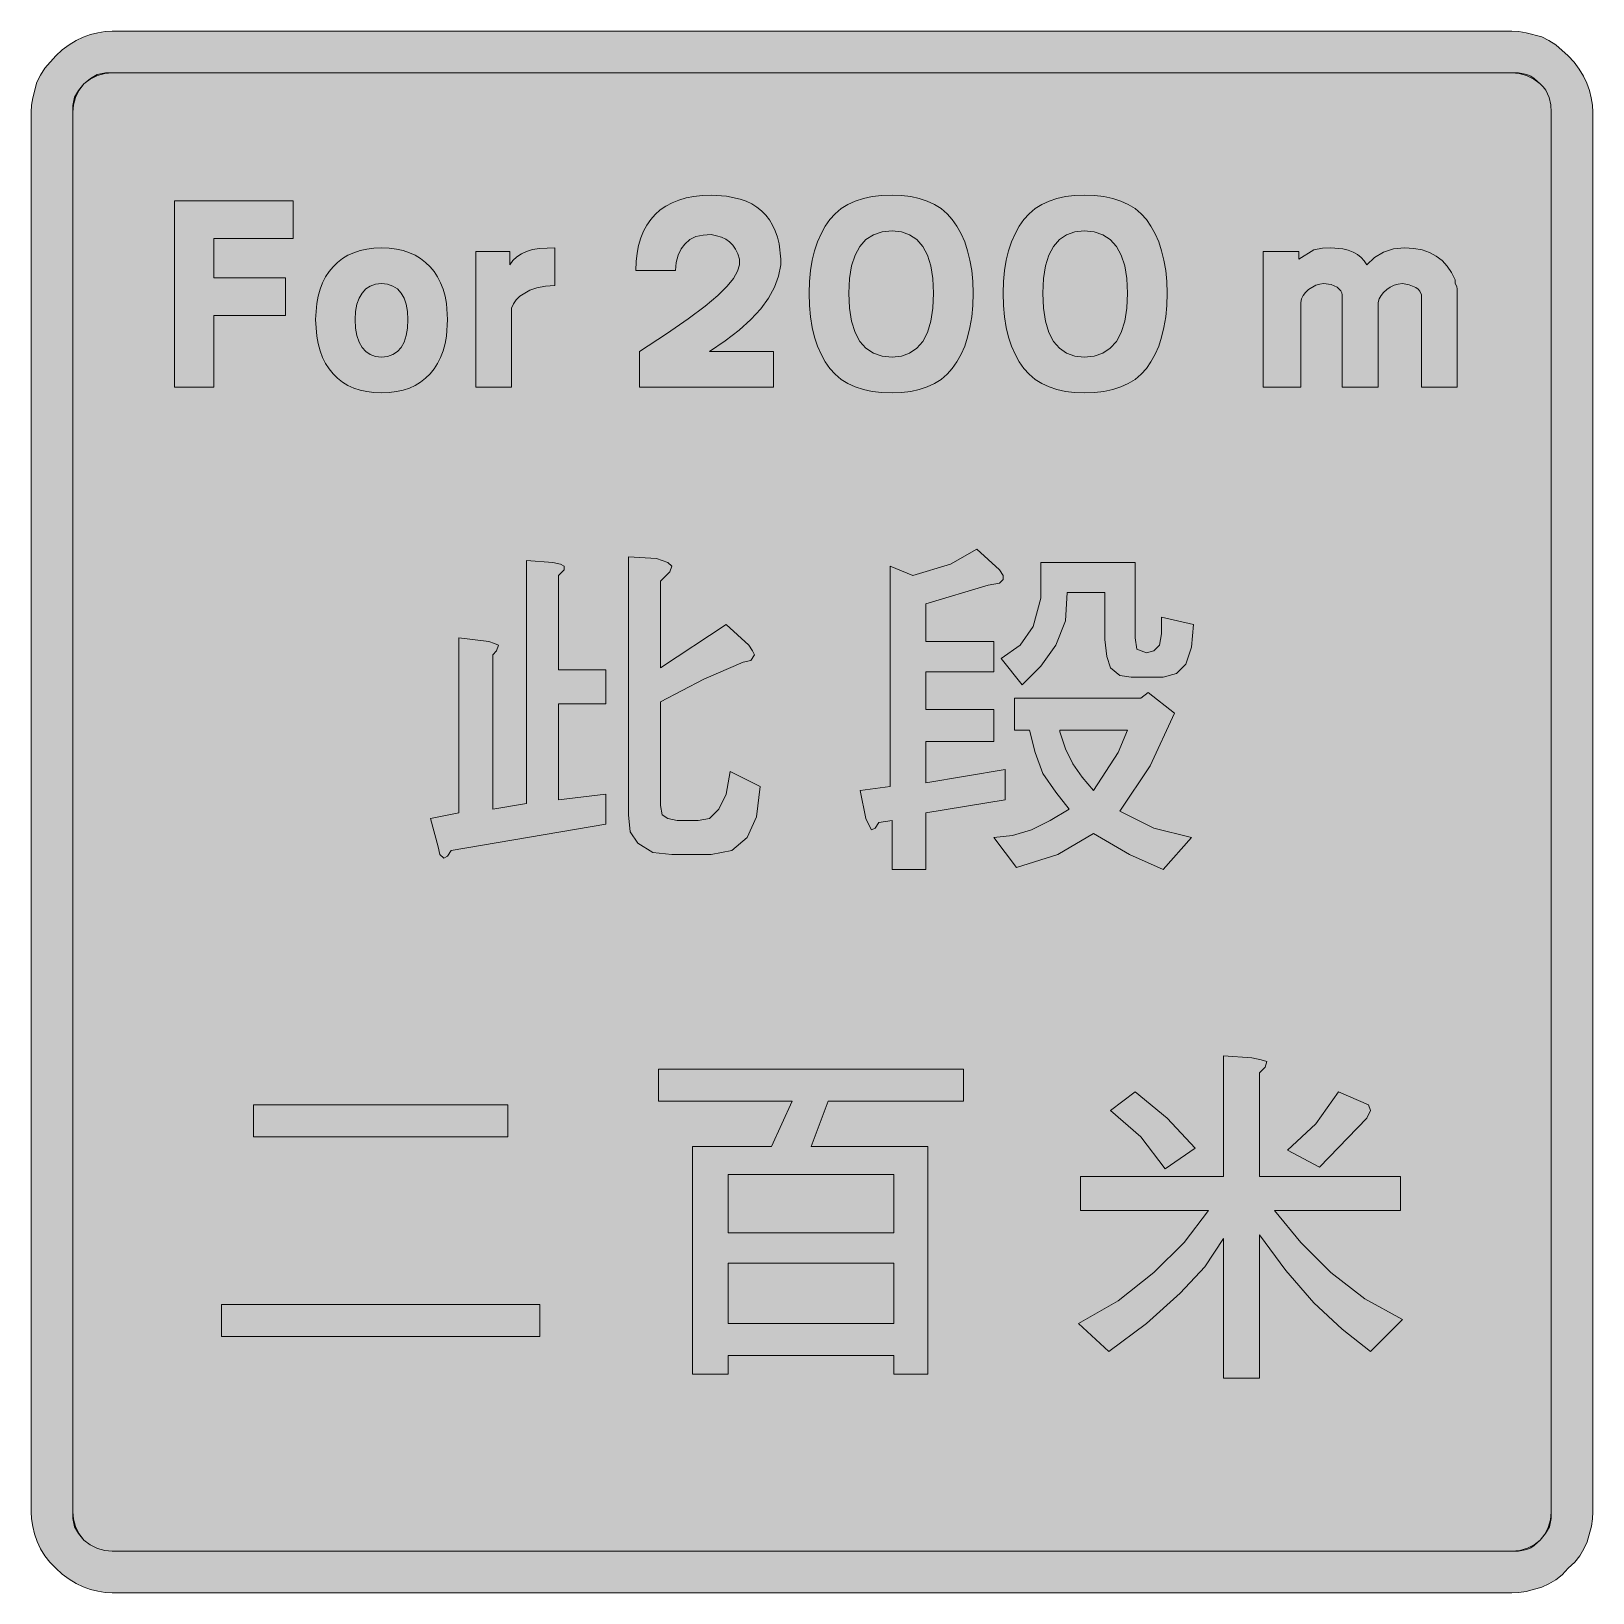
# Model space of a CAD drawing. Header units: metres. Extents: x 160 to 408, y 13 to 261.
import ezdxf

# ---------------------------------------------------------------- set-up
doc = ezdxf.new("R2010")
doc.units = ezdxf.units.M
doc.layers.add('FILL_BLACK_000000', color=7, linetype='Continuous', true_color=0x000000)
doc.layers.add('FILL_WHITE_FFFFFF', color=7, linetype='Continuous', true_color=0xffffff)

msp = doc.modelspace()

# ---------------------------------------------------------------- hatches: boundary and pattern name
at = {"layer": 'FILL_BLACK_000000', "true_color": 0x000000}
h = msp.add_hatch(color=7, dxfattribs=at)
h.dxf.hatch_style = 1
h.paths.add_polyline_path([(159.86, 250.69), (160.53, 253.2), (161.08, 254.32), (161.81, 255.41), (163.53, 257.4), (164.57, 258.34), (165.65, 259.15), (166.77, 259.82), (167.92, 260.36), (169.08, 260.78), (170.24, 261.07), (171.39, 261.24), (172.53, 261.3), (395.43, 261.3), (396.56, 261.24), (397.72, 261.07), (400.23, 260.4), (401.35, 259.85), (402.44, 259.12), (404.43, 257.4), (405.37, 256.36), (406.18, 255.28), (406.85, 254.16), (407.39, 253.01), (407.81, 251.85), (408.1, 250.69), (408.27, 249.54), (408.33, 248.4), (408.33, 25.5), (408.27, 24.37), (408.11, 23.21), (407.43, 20.7), (406.92, 19.58), (406.27, 18.49), (405.45, 17.45), (404.43, 16.5), (403.48, 15.48), (402.44, 14.66), (401.35, 14.01), (400.23, 13.5), (397.72, 12.82), (396.56, 12.66), (395.43, 12.6), (172.53, 12.6), (171.39, 12.66), (170.24, 12.83), (169.08, 13.12), (167.92, 13.54), (166.77, 14.08), (165.65, 14.75), (164.57, 15.56), (163.53, 16.5), (162.59, 17.45), (161.78, 18.5), (161.11, 19.61), (160.57, 20.77), (160.15, 21.97), (159.86, 23.17), (159.69, 24.35), (159.63, 25.5), (159.63, 248.4), (159.69, 249.53), (159.86, 250.69)])
h.paths.add_polyline_path([(397.93, 19.68), (399.01, 20.24), (399.93, 21), (400.69, 21.92), (401.25, 23), (401.61, 24.2), (401.73, 25.5), (401.73, 248.4), (401.66, 249.57), (401.39, 250.76), (400.84, 251.9), (400.44, 252.42), (399.93, 252.9), (398.93, 253.69), (397.79, 254.25), (396.6, 254.59), (395.43, 254.7), (172.53, 254.7), (171.44, 254.66), (170.13, 254.4), (169.08, 253.76), (168.03, 252.9), (167.24, 251.9), (166.68, 250.76), (166.34, 249.57), (166.23, 248.4), (166.23, 25.5), (166.27, 24.41), (166.53, 23.1), (167.17, 22.05), (168.03, 21), (169.03, 20.21), (170.17, 19.65), (171.36, 19.31), (172.53, 19.2), (395.43, 19.2), (396.73, 19.32), (397.93, 19.68)], flags=16)
h = msp.add_hatch(color=7, dxfattribs=at)
h.dxf.hatch_style = 1
h.paths.add_polyline_path([(188.73, 204.6), (182.43, 204.6), (182.43, 234.3), (201.33, 234.3), (201.33, 228.3), (188.73, 228.3), (188.73, 222), (200.13, 222), (200.13, 216), (188.73, 216), (188.73, 204.6)])
h = msp.add_hatch(color=7, dxfattribs=at)
h.dxf.hatch_style = 1
h.paths.add_polyline_path([(277.83, 210.3), (277.83, 204.6), (256.53, 204.6), (256.53, 210.3), (260.81, 213.11), (264.25, 215.49), (266.94, 217.51), (268.98, 219.22), (270.46, 220.68), (271.46, 221.94), (272.09, 223.06), (272.43, 224.1), (272.43, 225), (272.16, 225.84), (271.81, 226.58), (271.38, 227.21), (270.86, 227.74), (270.25, 228.17), (269.56, 228.5), (268.79, 228.74), (267.93, 228.9), (266.64, 228.83), (265.49, 228.6), (264.51, 228.14), (263.73, 227.4), (263.12, 226.62), (262.64, 225.64), (262.34, 224.49), (262.23, 223.2), (255.93, 223.2), (255.98, 224.62), (256.13, 225.96), (256.37, 227.2), (256.71, 228.37), (257.14, 229.44), (257.67, 230.42), (258.29, 231.32), (259.01, 232.12), (259.81, 232.84), (260.71, 233.46), (261.69, 233.99), (262.76, 234.42), (263.93, 234.76), (265.17, 235), (266.51, 235.15), (267.93, 235.2), (270.38, 235.04), (272.53, 234.58), (273.5, 234.22), (274.4, 233.79), (275.21, 233.28), (275.96, 232.69), (276.62, 232.01), (277.21, 231.26), (277.71, 230.42), (278.14, 229.5), (278.49, 228.5), (278.75, 227.42), (279.03, 225), (279.03, 224.4), (279.03, 224.1), (278.66, 222.31), (278.01, 220.55), (277.06, 218.81), (275.81, 217.09), (274.24, 215.38), (272.36, 213.68), (270.16, 211.99), (267.63, 210.3), (277.83, 210.3)])
h = msp.add_hatch(color=7, dxfattribs=at)
h.dxf.hatch_style = 1
h.paths.add_polyline_path([(309.41, 215.83), (309.14, 214.14), (308.77, 212.59), (308.3, 211.16), (307.73, 209.85), (307.07, 208.67), (306.33, 207.6), (305.49, 206.66), (304.53, 205.85), (303.48, 205.18), (302.32, 204.64), (301.06, 204.22), (299.71, 203.93), (298.26, 203.76), (296.73, 203.7), (295.1, 203.76), (293.58, 203.93), (292.17, 204.22), (290.88, 204.64), (289.7, 205.18), (288.63, 205.85), (287.67, 206.66), (286.83, 207.6), (286.09, 208.67), (285.43, 209.85), (284.86, 211.16), (284.39, 212.59), (284.02, 214.14), (283.75, 215.83), (283.59, 217.64), (283.53, 219.6), (283.59, 221.46), (283.75, 223.2), (284.02, 224.83), (284.39, 226.35), (284.86, 227.76), (285.43, 229.05), (286.09, 230.23), (286.83, 231.3), (287.67, 232.24), (288.63, 233.05), (289.7, 233.72), (290.88, 234.26), (292.17, 234.68), (293.58, 234.97), (295.1, 235.14), (296.73, 235.2), (298.26, 235.14), (299.71, 234.97), (301.06, 234.68), (302.32, 234.26), (303.48, 233.72), (304.53, 233.05), (305.49, 232.24), (306.33, 231.3), (307.07, 230.23), (307.73, 229.05), (308.3, 227.76), (308.77, 226.35), (309.14, 224.83), (309.41, 223.2), (309.57, 221.46), (309.63, 219.6), (309.57, 217.64), (309.41, 215.83)])
h.paths.add_polyline_path([(302.89, 223.93), (302.35, 225.63), (301.61, 227.02), (300.66, 228.11), (299.53, 228.88), (298.22, 229.35), (296.73, 229.5), (295.14, 229.35), (293.75, 228.88), (292.57, 228.11), (291.59, 227.02), (290.83, 225.63), (290.28, 223.93), (289.94, 221.92), (289.83, 219.6), (289.94, 217.18), (290.28, 215.1), (290.83, 213.34), (291.59, 211.91), (292.57, 210.81), (293.75, 210.02), (295.14, 209.56), (296.73, 209.4), (298.22, 209.56), (299.53, 210.02), (300.66, 210.81), (301.61, 211.91), (302.35, 213.34), (302.89, 215.1), (303.22, 217.18), (303.33, 219.6), (303.22, 221.92), (302.89, 223.93)], flags=16)
h = msp.add_hatch(color=7, dxfattribs=at)
h.dxf.hatch_style = 1
h.paths.add_polyline_path([(340.31, 215.83), (340.04, 214.14), (339.67, 212.59), (339.2, 211.16), (338.63, 209.85), (337.97, 208.67), (337.23, 207.6), (336.39, 206.66), (335.43, 205.85), (334.36, 205.18), (333.18, 204.64), (331.89, 204.22), (330.48, 203.93), (328.96, 203.76), (327.33, 203.7), (325.8, 203.76), (324.35, 203.93), (323, 204.22), (321.74, 204.64), (320.58, 205.18), (319.53, 205.85), (318.57, 206.66), (317.73, 207.6), (316.99, 208.67), (316.33, 209.85), (315.76, 211.16), (315.29, 212.59), (314.92, 214.14), (314.65, 215.83), (314.49, 217.64), (314.43, 219.6), (314.49, 221.46), (314.65, 223.2), (314.92, 224.83), (315.29, 226.35), (315.76, 227.76), (316.33, 229.05), (316.99, 230.23), (317.73, 231.3), (318.57, 232.24), (319.53, 233.05), (320.58, 233.72), (321.74, 234.26), (323, 234.68), (324.35, 234.97), (325.8, 235.14), (327.33, 235.2), (328.96, 235.14), (330.48, 234.97), (331.89, 234.68), (333.18, 234.26), (334.36, 233.72), (335.43, 233.05), (336.39, 232.24), (337.23, 231.3), (337.97, 230.23), (338.63, 229.05), (339.2, 227.76), (339.67, 226.35), (340.04, 224.83), (340.31, 223.2), (340.47, 221.46), (340.53, 219.6), (340.47, 217.64), (340.31, 215.83)])
h.paths.add_polyline_path([(333.78, 223.93), (333.23, 225.63), (332.47, 227.02), (331.49, 228.11), (330.31, 228.88), (328.92, 229.35), (327.33, 229.5), (325.84, 229.35), (324.53, 228.88), (323.4, 228.11), (322.45, 227.02), (321.71, 225.63), (321.17, 223.93), (320.84, 221.92), (320.73, 219.6), (320.84, 217.18), (321.17, 215.1), (321.71, 213.34), (322.45, 211.91), (323.4, 210.81), (324.53, 210.02), (325.84, 209.56), (327.33, 209.4), (328.92, 209.56), (330.31, 210.02), (331.49, 210.81), (332.47, 211.91), (333.23, 213.34), (333.78, 215.1), (334.12, 217.18), (334.23, 219.6), (334.12, 221.92), (333.78, 223.93)], flags=16)
h = msp.add_hatch(color=7, dxfattribs=at)
h.dxf.hatch_style = 1
h.paths.add_polyline_path([(225.53, 211.54), (225.22, 210.41), (224.82, 209.36), (224.35, 208.4), (223.79, 207.53), (223.16, 206.74), (222.44, 206.04), (221.65, 205.42), (220.79, 204.9), (219.86, 204.47), (218.85, 204.14), (217.78, 203.9), (216.64, 203.75), (215.43, 203.7), (214.22, 203.75), (213.08, 203.9), (212.01, 204.14), (211.01, 204.47), (210.07, 204.9), (209.21, 205.42), (208.42, 206.04), (207.71, 206.74), (207.07, 207.53), (206.51, 208.4), (206.04, 209.36), (205.64, 210.41), (205.33, 211.54), (205.11, 212.74), (204.93, 215.4), (205.11, 217.96), (205.33, 219.13), (205.64, 220.22), (206.04, 221.23), (206.51, 222.17), (207.07, 223.03), (207.71, 223.8), (208.42, 224.49), (209.21, 225.09), (210.07, 225.61), (211.01, 226.03), (212.01, 226.36), (213.08, 226.61), (214.22, 226.75), (215.43, 226.8), (216.64, 226.75), (217.78, 226.61), (218.85, 226.36), (219.86, 226.03), (220.79, 225.61), (221.65, 225.09), (222.44, 224.49), (223.16, 223.8), (223.79, 223.03), (224.35, 222.17), (224.82, 221.23), (225.22, 220.22), (225.53, 219.13), (225.75, 217.96), (225.93, 215.4), (225.75, 212.74), (225.53, 211.54)])
h.paths.add_polyline_path([(219.35, 217.81), (219.01, 218.79), (218.54, 219.6), (217.95, 220.25), (217.23, 220.72), (216.39, 221), (215.43, 221.1), (214.47, 221), (213.63, 220.72), (212.91, 220.25), (212.32, 219.6), (211.85, 218.79), (211.51, 217.81), (211.3, 216.68), (211.23, 215.4), (211.3, 214.02), (211.51, 212.82), (211.85, 211.79), (212.32, 210.94), (212.91, 210.27), (213.63, 209.79), (214.47, 209.5), (215.43, 209.4), (216.39, 209.5), (217.23, 209.79), (217.95, 210.27), (218.54, 210.94), (219.01, 211.79), (219.35, 212.82), (219.56, 214.02), (219.63, 215.4), (219.56, 216.68), (219.35, 217.81)], flags=16)
h = msp.add_hatch(color=7, dxfattribs=at)
h.dxf.hatch_style = 1
h.paths.add_polyline_path([(230.43, 226.2), (235.83, 226.2), (235.83, 224.1), (236.34, 224.77), (236.96, 225.37), (237.69, 225.87), (238.53, 226.2), (239.49, 226.55), (240.56, 226.72), (243.03, 226.8), (243.03, 220.8), (241.52, 220.7), (240.18, 220.42), (239.06, 220.04), (238.23, 219.6), (237.44, 219.1), (236.84, 218.51), (236.42, 217.87), (236.13, 217.2), (236.13, 204.6), (230.43, 204.6), (230.43, 226.2)])
h = msp.add_hatch(color=7, dxfattribs=at)
h.dxf.hatch_style = 1
h.paths.add_polyline_path([(377.36, 221.03), (376.7, 220.84), (376.08, 220.55), (375.52, 220.16), (375.02, 219.71), (374.61, 219.2), (374.31, 218.66), (374.13, 218.1), (374.13, 204.6), (368.43, 204.6), (368.43, 219.3), (368.37, 219.64), (368.21, 219.96), (367.61, 220.54), (366.66, 220.95), (365.43, 221.1), (364.84, 221.03), (364.23, 220.84), (363.07, 220.16), (362.57, 219.71), (362.18, 219.2), (361.92, 218.66), (361.83, 218.1), (361.83, 204.6), (355.83, 204.6), (355.83, 226.2), (361.53, 226.2), (361.53, 225), (363.93, 226.5), (365.28, 226.76), (366.63, 226.8), (368.53, 226.63), (369.38, 226.42), (370.16, 226.12), (370.84, 225.75), (371.44, 225.28), (371.94, 224.73), (372.33, 224.1), (373.56, 225.28), (374.99, 226.12), (376.59, 226.63), (378.33, 226.8), (379.82, 226.72), (381.16, 226.47), (382.34, 226.06), (383.39, 225.49), (384.32, 224.76), (385.12, 223.89), (385.82, 222.87), (386.43, 221.7), (386.43, 221.1), (386.69, 220.65), (386.73, 220.2), (386.73, 219.9), (386.73, 204.6), (381.03, 204.6), (381.03, 219.3), (380.8, 219.9), (380.52, 220.23), (380.13, 220.5), (379.08, 220.91), (378.03, 221.1), (377.36, 221.03)])
h = msp.add_hatch(color=7, dxfattribs=at)
h.dxf.hatch_style = 1
h.paths.add_polyline_path([(227.73, 136.8), (227.73, 164.7), (232.53, 164.1), (233.43, 163.8), (234.03, 163.5), (233.73, 162.6), (233.13, 162), (233.13, 137.4), (238.53, 138.3), (238.53, 177), (242.73, 176.7), (243.93, 176.4), (244.53, 176.1), (244.53, 175.5), (243.63, 174.6), (243.63, 159.6), (251.13, 159.6), (251.13, 154.2), (243.63, 154.2), (243.63, 138.9), (251.13, 139.8), (251.13, 135), (226.53, 130.8), (225.93, 129.9), (225.33, 129.6), (224.73, 130.2), (224.43, 131.4), (223.23, 135.9), (227.73, 136.8)])
h = msp.add_hatch(color=7, dxfattribs=at)
h.dxf.hatch_style = 1
h.paths.add_polyline_path([(259.23, 177.3), (261.03, 176.7), (261.63, 176.1), (261.33, 175.2), (259.83, 173.7), (259.83, 159.9), (270.33, 166.8), (273.93, 163.5), (274.53, 162.6), (274.83, 162), (274.23, 161.1), (273.03, 160.8), (266.73, 158.1), (259.83, 154.5), (259.83, 139.5), (259.83, 138), (260.13, 136.5), (261.03, 135.9), (262.53, 135.6), (265.83, 135.6), (267.63, 135.9), (269.13, 137.4), (270.33, 139.8), (270.93, 143.4), (275.73, 141), (275.13, 136.2), (273.63, 132.9), (271.23, 130.8), (267.93, 130.2), (261.63, 130.2), (258.63, 130.5), (256.23, 132), (255.03, 133.8), (254.73, 136.5), (254.73, 177.6), (259.23, 177.3)])
h = msp.add_hatch(color=7, dxfattribs=at)
h.dxf.hatch_style = 1
h.paths.add_polyline_path([(300.03, 174.6), (306.03, 176.4), (310.23, 178.8), (313.83, 175.5), (314.43, 174.6), (314.43, 174), (313.83, 173.4), (312.03, 173.1), (302.13, 170.1), (302.13, 164.1), (312.93, 164.1), (312.93, 159.3), (302.13, 159.3), (302.13, 153.3), (312.93, 153.3), (312.93, 148.2), (302.13, 148.2), (302.13, 141.6), (314.73, 143.7), (314.73, 138.9), (302.13, 136.8), (302.13, 127.8), (296.73, 127.8), (296.73, 135.6), (294.63, 135.3), (294.03, 134.4), (293.43, 134.1), (293.13, 134.7), (292.53, 135.9), (291.63, 140.4), (296.43, 141), (296.43, 176.1), (300.03, 174.6)])
h = msp.add_hatch(color=7, dxfattribs=at)
h.dxf.hatch_style = 1
h.paths.add_polyline_path([(335.43, 176.7), (335.43, 164.7), (335.73, 162.9), (337.23, 162.3), (338.43, 162.6), (339.33, 163.5), (339.63, 165.3), (339.63, 168), (344.73, 166.8), (344.43, 163.2), (343.53, 160.5), (342.03, 159), (339.93, 158.4), (334.83, 158.4), (333.03, 158.7), (331.53, 159.9), (330.93, 161.7), (330.63, 164.4), (330.63, 171.9), (324.63, 171.9), (324.33, 167.4), (322.83, 163.5), (320.43, 160.2), (317.43, 157.2), (314.13, 161.4), (317.13, 163.5), (319.23, 166.5), (320.43, 171), (320.43, 176.4), (320.43, 176.7), (335.43, 176.7)])
h = msp.add_hatch(color=7, dxfattribs=at)
h.dxf.hatch_style = 1
h.paths.add_polyline_path([(337.53, 156), (341.73, 152.7), (337.83, 144.3), (333.03, 137.1), (338.43, 134.4), (344.43, 132.9), (339.93, 127.8), (334.53, 130.2), (328.83, 133.5), (323.13, 130.2), (316.53, 128.1), (312.93, 132.9), (315.93, 133.2), (318.93, 134.1), (321.93, 135.6), (324.93, 137.4), (322.83, 140.1), (320.73, 143.1), (319.53, 146.4), (318.63, 150), (316.23, 150), (316.23, 155.1), (336.33, 155.1), (337.53, 156)])
h.paths.add_polyline_path([(325.53, 144.6), (327.03, 142.5), (328.83, 140.4), (332.73, 146.4), (334.23, 150), (323.43, 150), (323.43, 149.7), (324.33, 147), (325.53, 144.6)], flags=16)
h = msp.add_hatch(color=7, dxfattribs=at)
h.dxf.hatch_style = 1
h.paths.add_polyline_path([(326.73, 78.9), (349.53, 78.9), (349.53, 98.1), (354.03, 97.8), (355.53, 97.5), (356.43, 97.2), (356.13, 96.3), (355.23, 95.4), (355.23, 78.9), (377.73, 78.9), (377.73, 73.5), (357.63, 73.5), (361.83, 68.4), (366.63, 63.6), (372.03, 59.4), (378.03, 56.1), (372.93, 51), (368.43, 54.6), (363.93, 58.8), (359.43, 63.9), (355.23, 69.6), (355.23, 46.8), (349.53, 46.8), (349.53, 69), (346.53, 64.5), (342.63, 60.3), (337.23, 55.5), (331.23, 51), (326.43, 55.5), (332.73, 59.1), (338.43, 63.6), (343.23, 68.4), (347.13, 73.5), (326.73, 73.5), (326.73, 78.9)])
h = msp.add_hatch(color=7, dxfattribs=at)
h.dxf.hatch_style = 1
h.paths.add_polyline_path([(308.13, 90.9), (286.53, 90.9), (283.83, 83.7), (302.43, 83.7), (302.43, 47.4), (297.03, 47.4), (297.03, 50.4), (270.63, 50.4), (270.63, 47.4), (264.93, 47.4), (264.93, 83.7), (277.53, 83.7), (280.83, 90.9), (259.53, 90.9), (259.53, 96), (308.13, 96), (308.13, 90.9)])
h.paths.add_polyline_path([(270.63, 79.2), (270.63, 69.9), (297.03, 69.9), (297.03, 79.2), (270.63, 79.2)], flags=16)
h.paths.add_polyline_path([(297.03, 65.1), (270.63, 65.1), (270.63, 55.5), (297.03, 55.5), (297.03, 65.1)], flags=16)
h = msp.add_hatch(color=7, dxfattribs=at)
h.dxf.hatch_style = 1
h.paths.add_polyline_path([(340.53, 88.2), (345.03, 83.4), (340.23, 80.1), (336.33, 85.2), (331.53, 89.4), (335.43, 92.4), (340.53, 88.2)])
h = msp.add_hatch(color=7, dxfattribs=at)
h.dxf.hatch_style = 1
h.paths.add_polyline_path([(364.23, 87.3), (367.83, 92.4), (372.63, 90.3), (372.93, 89.4), (372.33, 88.2), (364.83, 80.4), (359.73, 83.1), (364.23, 87.3)])
h = msp.add_hatch(color=7, dxfattribs=at)
h.dxf.hatch_style = 1
h.paths.add_polyline_path([(235.53, 90.3), (235.53, 85.2), (195.03, 85.2), (195.03, 90.3), (235.53, 90.3)])
h = msp.add_hatch(color=7, dxfattribs=at)
h.dxf.hatch_style = 1
h.paths.add_polyline_path([(240.63, 58.5), (240.63, 53.4), (189.93, 53.4), (189.93, 58.5), (240.63, 58.5)])
at = {"layer": 'FILL_WHITE_FFFFFF', "true_color": 0xffffff}
h = msp.add_hatch(color=7, dxfattribs=at)
h.dxf.hatch_style = 1
h.paths.add_polyline_path([(171.36, 19.31), (170.17, 19.65), (169.03, 20.21), (168.03, 21), (167.24, 22), (166.68, 23.14), (166.34, 24.33), (166.23, 25.5), (166.23, 248.4), (166.27, 249.49), (166.53, 250.8), (167.17, 251.85), (168.03, 252.9), (169.03, 253.69), (170.17, 254.25), (171.36, 254.59), (172.53, 254.7), (395.43, 254.7), (396.52, 254.66), (397.83, 254.4), (398.45, 254.12), (398.99, 253.76), (399.93, 252.9), (400.44, 252.42), (400.84, 251.9), (401.39, 250.76), (401.66, 249.57), (401.73, 248.4), (401.73, 25.5), (401.69, 24.41), (401.43, 23.1), (400.79, 22.05), (399.93, 21), (398.99, 20.14), (398.45, 19.78), (397.83, 19.5), (396.52, 19.24), (395.43, 19.2), (172.53, 19.2), (171.36, 19.31)])

# ---------------------------------------------------------------- linework, layer by layer
at = {"layer": 'FILL_BLACK_000000', "lineweight": 0, "true_color": 0x000000}
for points in [[(159.86, 250.69), (160.53, 253.2), (161.08, 254.32), (161.81, 255.41), (163.53, 257.4), (164.57, 258.34), (165.65, 259.15), (166.77, 259.82), (167.92, 260.36), (169.08, 260.78), (170.24, 261.07), (171.39, 261.24), (172.53, 261.3), (395.43, 261.3), (396.56, 261.24), (397.72, 261.07), (400.23, 260.4), (401.35, 259.85), (402.44, 259.12), (404.43, 257.4), (405.37, 256.36), (406.18, 255.28), (406.85, 254.16), (407.39, 253.01), (407.81, 251.85), (408.1, 250.69), (408.27, 249.54), (408.33, 248.4), (408.33, 25.5), (408.27, 24.37), (408.11, 23.21), (407.43, 20.7), (406.92, 19.58), (406.27, 18.49), (405.45, 17.45), (404.43, 16.5), (403.48, 15.48), (402.44, 14.66), (401.35, 14.01), (400.23, 13.5), (397.72, 12.82), (396.56, 12.66), (395.43, 12.6), (172.53, 12.6), (171.39, 12.66), (170.24, 12.83), (169.08, 13.12), (167.92, 13.54), (166.77, 14.08), (165.65, 14.75), (164.57, 15.56), (163.53, 16.5), (162.59, 17.45), (161.78, 18.5), (161.11, 19.61), (160.57, 20.77), (160.15, 21.97), (159.86, 23.17), (159.69, 24.35), (159.63, 25.5), (159.63, 248.4), (159.69, 249.53)], [(397.93, 19.68), (399.01, 20.24), (399.93, 21), (400.69, 21.92), (401.25, 23), (401.61, 24.2), (401.73, 25.5), (401.73, 248.4), (401.66, 249.57), (401.39, 250.76), (400.84, 251.9), (400.44, 252.42), (399.93, 252.9), (398.93, 253.69), (397.79, 254.25), (396.6, 254.59), (395.43, 254.7), (172.53, 254.7), (171.44, 254.66), (170.13, 254.4), (169.08, 253.76), (168.03, 252.9), (167.24, 251.9), (166.68, 250.76), (166.34, 249.57), (166.23, 248.4), (166.23, 25.5), (166.27, 24.41), (166.53, 23.1), (167.17, 22.05), (168.03, 21), (169.03, 20.21), (170.17, 19.65), (171.36, 19.31), (172.53, 19.2), (395.43, 19.2), (396.73, 19.32)], [(188.73, 204.6), (182.43, 204.6), (182.43, 234.3), (201.33, 234.3), (201.33, 228.3), (188.73, 228.3), (188.73, 222), (200.13, 222), (200.13, 216), (188.73, 216)], [(277.83, 210.3), (277.83, 204.6), (256.53, 204.6), (256.53, 210.3), (260.81, 213.11), (264.25, 215.49), (266.94, 217.51), (268.98, 219.22), (270.46, 220.68), (271.46, 221.94), (272.09, 223.06), (272.43, 224.1), (272.43, 225), (272.16, 225.84), (271.81, 226.58), (271.38, 227.21), (270.86, 227.74), (270.25, 228.17), (269.56, 228.5), (268.79, 228.74), (267.93, 228.9), (266.64, 228.83), (265.49, 228.6), (264.51, 228.14), (263.73, 227.4), (263.12, 226.62), (262.64, 225.64), (262.34, 224.49), (262.23, 223.2), (255.93, 223.2), (255.98, 224.62), (256.13, 225.96), (256.37, 227.2), (256.71, 228.37), (257.14, 229.44), (257.67, 230.42), (258.29, 231.32), (259.01, 232.12), (259.81, 232.84), (260.71, 233.46), (261.69, 233.99), (262.76, 234.42), (263.93, 234.76), (265.17, 235), (266.51, 235.15), (267.93, 235.2), (270.38, 235.04), (272.53, 234.58), (273.5, 234.22), (274.4, 233.79), (275.21, 233.28), (275.96, 232.69), (276.62, 232.01), (277.21, 231.26), (277.71, 230.42), (278.14, 229.5), (278.49, 228.5), (278.75, 227.42), (279.03, 225), (279.03, 224.4), (279.03, 224.1), (278.66, 222.31), (278.01, 220.55), (277.06, 218.81), (275.81, 217.09), (274.24, 215.38), (272.36, 213.68), (270.16, 211.99), (267.63, 210.3)], [(309.41, 215.83), (309.14, 214.14), (308.77, 212.59), (308.3, 211.16), (307.73, 209.85), (307.07, 208.67), (306.33, 207.6), (305.49, 206.66), (304.53, 205.85), (303.48, 205.18), (302.32, 204.64), (301.06, 204.22), (299.71, 203.93), (298.26, 203.76), (296.73, 203.7), (295.1, 203.76), (293.58, 203.93), (292.17, 204.22), (290.88, 204.64), (289.7, 205.18), (288.63, 205.85), (287.67, 206.66), (286.83, 207.6), (286.09, 208.67), (285.43, 209.85), (284.86, 211.16), (284.39, 212.59), (284.02, 214.14), (283.75, 215.83), (283.59, 217.64), (283.53, 219.6), (283.59, 221.46), (283.75, 223.2), (284.02, 224.83), (284.39, 226.35), (284.86, 227.76), (285.43, 229.05), (286.09, 230.23), (286.83, 231.3), (287.67, 232.24), (288.63, 233.05), (289.7, 233.72), (290.88, 234.26), (292.17, 234.68), (293.58, 234.97), (295.1, 235.14), (296.73, 235.2), (298.26, 235.14), (299.71, 234.97), (301.06, 234.68), (302.32, 234.26), (303.48, 233.72), (304.53, 233.05), (305.49, 232.24), (306.33, 231.3), (307.07, 230.23), (307.73, 229.05), (308.3, 227.76), (308.77, 226.35), (309.14, 224.83), (309.41, 223.2), (309.57, 221.46), (309.63, 219.6), (309.57, 217.64)], [(340.31, 215.83), (340.04, 214.14), (339.67, 212.59), (339.2, 211.16), (338.63, 209.85), (337.97, 208.67), (337.23, 207.6), (336.39, 206.66), (335.43, 205.85), (334.36, 205.18), (333.18, 204.64), (331.89, 204.22), (330.48, 203.93), (328.96, 203.76), (327.33, 203.7), (325.8, 203.76), (324.35, 203.93), (323, 204.22), (321.74, 204.64), (320.58, 205.18), (319.53, 205.85), (318.57, 206.66), (317.73, 207.6), (316.99, 208.67), (316.33, 209.85), (315.76, 211.16), (315.29, 212.59), (314.92, 214.14), (314.65, 215.83), (314.49, 217.64), (314.43, 219.6), (314.49, 221.46), (314.65, 223.2), (314.92, 224.83), (315.29, 226.35), (315.76, 227.76), (316.33, 229.05), (316.99, 230.23), (317.73, 231.3), (318.57, 232.24), (319.53, 233.05), (320.58, 233.72), (321.74, 234.26), (323, 234.68), (324.35, 234.97), (325.8, 235.14), (327.33, 235.2), (328.96, 235.14), (330.48, 234.97), (331.89, 234.68), (333.18, 234.26), (334.36, 233.72), (335.43, 233.05), (336.39, 232.24), (337.23, 231.3), (337.97, 230.23), (338.63, 229.05), (339.2, 227.76), (339.67, 226.35), (340.04, 224.83), (340.31, 223.2), (340.47, 221.46), (340.53, 219.6), (340.47, 217.64)], [(302.89, 223.93), (302.35, 225.63), (301.61, 227.02), (300.66, 228.11), (299.53, 228.88), (298.22, 229.35), (296.73, 229.5), (295.14, 229.35), (293.75, 228.88), (292.57, 228.11), (291.59, 227.02), (290.83, 225.63), (290.28, 223.93), (289.94, 221.92), (289.83, 219.6), (289.94, 217.18), (290.28, 215.1), (290.83, 213.34), (291.59, 211.91), (292.57, 210.81), (293.75, 210.02), (295.14, 209.56), (296.73, 209.4), (298.22, 209.56), (299.53, 210.02), (300.66, 210.81), (301.61, 211.91), (302.35, 213.34), (302.89, 215.1), (303.22, 217.18), (303.33, 219.6), (303.22, 221.92)], [(333.78, 223.93), (333.23, 225.63), (332.47, 227.02), (331.49, 228.11), (330.31, 228.88), (328.92, 229.35), (327.33, 229.5), (325.84, 229.35), (324.53, 228.88), (323.4, 228.11), (322.45, 227.02), (321.71, 225.63), (321.17, 223.93), (320.84, 221.92), (320.73, 219.6), (320.84, 217.18), (321.17, 215.1), (321.71, 213.34), (322.45, 211.91), (323.4, 210.81), (324.53, 210.02), (325.84, 209.56), (327.33, 209.4), (328.92, 209.56), (330.31, 210.02), (331.49, 210.81), (332.47, 211.91), (333.23, 213.34), (333.78, 215.1), (334.12, 217.18), (334.23, 219.6), (334.12, 221.92)], [(225.53, 211.54), (225.22, 210.41), (224.82, 209.36), (224.35, 208.4), (223.79, 207.53), (223.16, 206.74), (222.44, 206.04), (221.65, 205.42), (220.79, 204.9), (219.86, 204.47), (218.85, 204.14), (217.78, 203.9), (216.64, 203.75), (215.43, 203.7), (214.22, 203.75), (213.08, 203.9), (212.01, 204.14), (211.01, 204.47), (210.07, 204.9), (209.21, 205.42), (208.42, 206.04), (207.71, 206.74), (207.07, 207.53), (206.51, 208.4), (206.04, 209.36), (205.64, 210.41), (205.33, 211.54), (205.11, 212.74), (204.93, 215.4), (205.11, 217.96), (205.33, 219.13), (205.64, 220.22), (206.04, 221.23), (206.51, 222.17), (207.07, 223.03), (207.71, 223.8), (208.42, 224.49), (209.21, 225.09), (210.07, 225.61), (211.01, 226.03), (212.01, 226.36), (213.08, 226.61), (214.22, 226.75), (215.43, 226.8), (216.64, 226.75), (217.78, 226.61), (218.85, 226.36), (219.86, 226.03), (220.79, 225.61), (221.65, 225.09), (222.44, 224.49), (223.16, 223.8), (223.79, 223.03), (224.35, 222.17), (224.82, 221.23), (225.22, 220.22), (225.53, 219.13), (225.75, 217.96), (225.93, 215.4), (225.75, 212.74)], [(230.43, 226.2), (235.83, 226.2), (235.83, 224.1), (236.34, 224.77), (236.96, 225.37), (237.69, 225.87), (238.53, 226.2), (239.49, 226.55), (240.56, 226.72), (243.03, 226.8), (243.03, 220.8), (241.52, 220.7), (240.18, 220.42), (239.06, 220.04), (238.23, 219.6), (237.44, 219.1), (236.84, 218.51), (236.42, 217.87), (236.13, 217.2), (236.13, 204.6), (230.43, 204.6)], [(377.36, 221.03), (376.7, 220.84), (376.08, 220.55), (375.52, 220.16), (375.02, 219.71), (374.61, 219.2), (374.31, 218.66), (374.13, 218.1), (374.13, 204.6), (368.43, 204.6), (368.43, 219.3), (368.37, 219.64), (368.21, 219.96), (367.61, 220.54), (366.66, 220.95), (365.43, 221.1), (364.84, 221.03), (364.23, 220.84), (363.07, 220.16), (362.57, 219.71), (362.18, 219.2), (361.92, 218.66), (361.83, 218.1), (361.83, 204.6), (355.83, 204.6), (355.83, 226.2), (361.53, 226.2), (361.53, 225), (363.93, 226.5), (365.28, 226.76), (366.63, 226.8), (368.53, 226.63), (369.38, 226.42), (370.16, 226.12), (370.84, 225.75), (371.44, 225.28), (371.94, 224.73), (372.33, 224.1), (373.56, 225.28), (374.99, 226.12), (376.59, 226.63), (378.33, 226.8), (379.82, 226.72), (381.16, 226.47), (382.34, 226.06), (383.39, 225.49), (384.32, 224.76), (385.12, 223.89), (385.82, 222.87), (386.43, 221.7), (386.43, 221.1), (386.69, 220.65), (386.73, 220.2), (386.73, 219.9), (386.73, 204.6), (381.03, 204.6), (381.03, 219.3), (380.8, 219.9), (380.52, 220.23), (380.13, 220.5), (379.08, 220.91), (378.03, 221.1)], [(219.35, 217.81), (219.01, 218.79), (218.54, 219.6), (217.95, 220.25), (217.23, 220.72), (216.39, 221), (215.43, 221.1), (214.47, 221), (213.63, 220.72), (212.91, 220.25), (212.32, 219.6), (211.85, 218.79), (211.51, 217.81), (211.3, 216.68), (211.23, 215.4), (211.3, 214.02), (211.51, 212.82), (211.85, 211.79), (212.32, 210.94), (212.91, 210.27), (213.63, 209.79), (214.47, 209.5), (215.43, 209.4), (216.39, 209.5), (217.23, 209.79), (217.95, 210.27), (218.54, 210.94), (219.01, 211.79), (219.35, 212.82), (219.56, 214.02), (219.63, 215.4), (219.56, 216.68)], [(227.73, 136.8), (227.73, 164.7), (232.53, 164.1), (233.43, 163.8), (234.03, 163.5), (233.73, 162.6), (233.13, 162), (233.13, 137.4), (238.53, 138.3), (238.53, 177), (242.73, 176.7), (243.93, 176.4), (244.53, 176.1), (244.53, 175.5), (243.63, 174.6), (243.63, 159.6), (251.13, 159.6), (251.13, 154.2), (243.63, 154.2), (243.63, 138.9), (251.13, 139.8), (251.13, 135), (226.53, 130.8), (225.93, 129.9), (225.33, 129.6), (224.73, 130.2), (224.43, 131.4), (223.23, 135.9)], [(259.23, 177.3), (261.03, 176.7), (261.63, 176.1), (261.33, 175.2), (259.83, 173.7), (259.83, 159.9), (270.33, 166.8), (273.93, 163.5), (274.53, 162.6), (274.83, 162), (274.23, 161.1), (273.03, 160.8), (266.73, 158.1), (259.83, 154.5), (259.83, 139.5), (259.83, 138), (260.13, 136.5), (261.03, 135.9), (262.53, 135.6), (265.83, 135.6), (267.63, 135.9), (269.13, 137.4), (270.33, 139.8), (270.93, 143.4), (275.73, 141), (275.13, 136.2), (273.63, 132.9), (271.23, 130.8), (267.93, 130.2), (261.63, 130.2), (258.63, 130.5), (256.23, 132), (255.03, 133.8), (254.73, 136.5), (254.73, 177.6)], [(300.03, 174.6), (306.03, 176.4), (310.23, 178.8), (313.83, 175.5), (314.43, 174.6), (314.43, 174), (313.83, 173.4), (312.03, 173.1), (302.13, 170.1), (302.13, 164.1), (312.93, 164.1), (312.93, 159.3), (302.13, 159.3), (302.13, 153.3), (312.93, 153.3), (312.93, 148.2), (302.13, 148.2), (302.13, 141.6), (314.73, 143.7), (314.73, 138.9), (302.13, 136.8), (302.13, 127.8), (296.73, 127.8), (296.73, 135.6), (294.63, 135.3), (294.03, 134.4), (293.43, 134.1), (293.13, 134.7), (292.53, 135.9), (291.63, 140.4), (296.43, 141), (296.43, 176.1)], [(335.43, 176.7), (335.43, 164.7), (335.73, 162.9), (337.23, 162.3), (338.43, 162.6), (339.33, 163.5), (339.63, 165.3), (339.63, 168), (344.73, 166.8), (344.43, 163.2), (343.53, 160.5), (342.03, 159), (339.93, 158.4), (334.83, 158.4), (333.03, 158.7), (331.53, 159.9), (330.93, 161.7), (330.63, 164.4), (330.63, 171.9), (324.63, 171.9), (324.33, 167.4), (322.83, 163.5), (320.43, 160.2), (317.43, 157.2), (314.13, 161.4), (317.13, 163.5), (319.23, 166.5), (320.43, 171), (320.43, 176.4), (320.43, 176.7)], [(337.53, 156), (341.73, 152.7), (337.83, 144.3), (333.03, 137.1), (338.43, 134.4), (344.43, 132.9), (339.93, 127.8), (334.53, 130.2), (328.83, 133.5), (323.13, 130.2), (316.53, 128.1), (312.93, 132.9), (315.93, 133.2), (318.93, 134.1), (321.93, 135.6), (324.93, 137.4), (322.83, 140.1), (320.73, 143.1), (319.53, 146.4), (318.63, 150), (316.23, 150), (316.23, 155.1), (336.33, 155.1)], [(325.53, 144.6), (327.03, 142.5), (328.83, 140.4), (332.73, 146.4), (334.23, 150), (323.43, 150), (323.43, 149.7), (324.33, 147)], [(326.73, 78.9), (349.53, 78.9), (349.53, 98.1), (354.03, 97.8), (355.53, 97.5), (356.43, 97.2), (356.13, 96.3), (355.23, 95.4), (355.23, 78.9), (377.73, 78.9), (377.73, 73.5), (357.63, 73.5), (361.83, 68.4), (366.63, 63.6), (372.03, 59.4), (378.03, 56.1), (372.93, 51), (368.43, 54.6), (363.93, 58.8), (359.43, 63.9), (355.23, 69.6), (355.23, 46.8), (349.53, 46.8), (349.53, 69), (346.53, 64.5), (342.63, 60.3), (337.23, 55.5), (331.23, 51), (326.43, 55.5), (332.73, 59.1), (338.43, 63.6), (343.23, 68.4), (347.13, 73.5), (326.73, 73.5)], [(308.13, 90.9), (286.53, 90.9), (283.83, 83.7), (302.43, 83.7), (302.43, 47.4), (297.03, 47.4), (297.03, 50.4), (270.63, 50.4), (270.63, 47.4), (264.93, 47.4), (264.93, 83.7), (277.53, 83.7), (280.83, 90.9), (259.53, 90.9), (259.53, 96), (308.13, 96)], [(340.53, 88.2), (345.03, 83.4), (340.23, 80.1), (336.33, 85.2), (331.53, 89.4), (335.43, 92.4)], [(364.23, 87.3), (367.83, 92.4), (372.63, 90.3), (372.93, 89.4), (372.33, 88.2), (364.83, 80.4), (359.73, 83.1)], [(235.53, 90.3), (235.53, 85.2), (195.03, 85.2), (195.03, 90.3)], [(270.63, 79.2), (270.63, 69.9), (297.03, 69.9), (297.03, 79.2)], [(297.03, 65.1), (270.63, 65.1), (270.63, 55.5), (297.03, 55.5)], [(240.63, 58.5), (240.63, 53.4), (189.93, 53.4), (189.93, 58.5)]]:
    msp.add_lwpolyline(points, close=True, dxfattribs=at)
at = {"layer": 'FILL_WHITE_FFFFFF', "lineweight": 0, "true_color": 0xffffff}
msp.add_lwpolyline([(171.36, 19.31), (170.17, 19.65), (169.03, 20.21), (168.03, 21), (167.24, 22), (166.68, 23.14), (166.34, 24.33), (166.23, 25.5), (166.23, 248.4), (166.27, 249.49), (166.53, 250.8), (167.17, 251.85), (168.03, 252.9), (169.03, 253.69), (170.17, 254.25), (171.36, 254.59), (172.53, 254.7), (395.43, 254.7), (396.52, 254.66), (397.83, 254.4), (398.45, 254.12), (398.99, 253.76), (399.93, 252.9), (400.44, 252.42), (400.84, 251.9), (401.39, 250.76), (401.66, 249.57), (401.73, 248.4), (401.73, 25.5), (401.69, 24.41), (401.43, 23.1), (400.79, 22.05), (399.93, 21), (398.99, 20.14), (398.45, 19.78), (397.83, 19.5), (396.52, 19.24), (395.43, 19.2), (172.53, 19.2)], close=True, dxfattribs=at)

doc.saveas('drawing.dxf')
